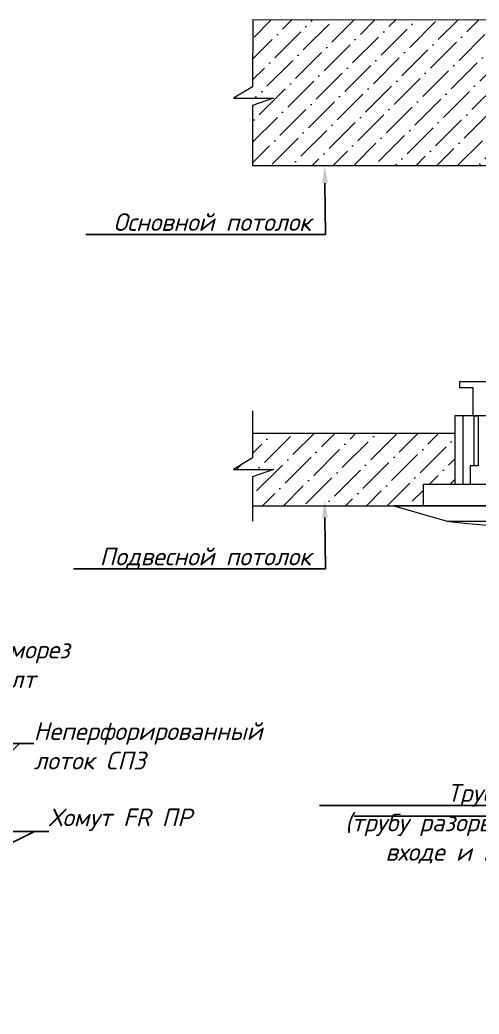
# Model space of a CAD drawing. Extents: x -152830 to 1281226, y -304852 to -2349.
# Drawn here: x 1095180 to 1101666, y -88217 to -74164 of the extents above; entities that cross this region are included whole.
import ezdxf
from ezdxf import colors
from ezdxf.entities.mleader import LeaderData, LeaderLine
from ezdxf.math import Vec2, Vec3

# ---------------------------------------------------------------- set-up
doc = ezdxf.new("R2010")
doc.units = 0
doc.header["$LTSCALE"] = 100
doc.linetypes.add('sx__Штриховая_2мм', pattern=[3, 2, -1])
doc.layers.add('1 Электрическая схема', color=4, linetype='Continuous', lineweight=9)
doc.layers.add('ЭОМ-план-РС-щиты-стояки', color=7, linetype='Continuous', lineweight=30)
doc.styles.add('OlympDesign', font='isocpeui.ttf', dxfattribs={"height": 250})

# ---------------------------------------------------------------- blocks, each defined once
blk = doc.blocks.new('_Dot')
at = {"color": 0, "linetype": 'ByBlock', "lineweight": -2}
blk.add_line((-0.5, 0), (-1, 0), dxfattribs=at)
at = {"color": 0, "linetype": 'ByBlock', "const_width": 0.5}
blk.add_lwpolyline([(-0.25, 0, 1), (0.25, 0, 1)], format="xyb", close=True, dxfattribs=at)

msp = doc.modelspace()

# ---------------------------------------------------------------- hatches: boundary and pattern name
at = {"layer": '1 Электрическая схема', "linetype": 'sx__Штриховая_2мм', "true_color": 0x636466}
h = msp.add_hatch(dxfattribs=at)
h.set_pattern_fill('ANSI36', color=251, scale=65.297298)
h.set_pattern_definition([(45, (879874.28, -81039.5), (109.94746, 403.1407), [518.2973, -103.65946, 0, -103.65946])])
h.paths.add_polyline_path([(1111514.547557, -76222.032588), (1111514.547557, -75403.060383), (1111808.967934, -75298.551378), (1111245.892745, -75298.551378), (1111514.547557, -75135.215004), (1111514.547557, -74174.802047), (1098467.01987, -74163.515171), (1098467.01987, -75107.788695), (1098198.365058, -75271.125069), (1098761.440247, -75271.125069), (1098467.01987, -75375.634074), (1098467.01987, -76222.032588)])
at = {"layer": '1 Электрическая схема', "true_color": 0x636466}
h = msp.add_hatch(dxfattribs=at)
h.set_pattern_fill('ANSI36', color=251, scale=65.297298)
h.set_pattern_definition([(45, (879874.28, -88958.33), (109.94746, 403.1407), [518.2973, -103.65946, 0, -103.65946])])
h.paths.add_polyline_path([(1098467.01987, -80010.013962), (1098467.01987, -80354.909542), (1098198.365058, -80518.245916), (1098761.440247, -80518.245916), (1098467.01987, -80622.754921), (1098467.01987, -81030.499114), (1100881.800348, -81030.499114), (1100881.800348, -80727.371497), (1101324.421433, -80727.371497), (1101324.421433, -80010.013962)])

# ---------------------------------------------------------------- linework, layer by layer
at = {"layer": '1 Электрическая схема', "color": 18, "true_color": 0x000000}
for points in [[(1098468.029406, -74163.51625), (1098467.01987, -75107.788695), (1098198.365058, -75271.125069), (1098761.440247, -75271.125069), (1098467.01987, -75375.634074), (1098467.01987, -76222.032588)], [(1111514.547557, -74174.802047), (1098467.01987, -74163.515171)], [(1098467.01987, -76222.032588), (1111514.547557, -76222.032588)], [(1098467.01987, -79687.692135), (1098467.01987, -80354.909542), (1098198.365058, -80518.245916), (1098761.440247, -80518.245916), (1098467.01987, -80622.754921), (1098467.01987, -81249.808133)], [(1101981.983072, -80534.209546), (1101981.983072, -79760.02336), (1101324.421433, -79760.02336), (1101324.421433, -80727.371497)], [(1101324.421433, -80010.013962), (1098467.01987, -80010.013962)], [(1101596.11725, -80467.536308), (1101538.621751, -80467.536308), (1101538.621751, -80727.371497)], [(1098467.01987, -81030.499114), (1109024.226139, -81030.499114)]]:
    msp.add_lwpolyline(points, dxfattribs=at)
for points in [[(1102037.77593, -79274.608071), (1102037.77593, -79760.02336), (1101581.186318, -79760.02336), (1101581.186318, -79366.217098), (1101395.696967, -79366.217098), (1101395.696967, -79274.608071)], [(1101324.421433, -79760.02336), (1101324.421433, -80727.371497), (1101441.355879, -80727.371497), (1101441.355879, -79760.02336)], [(1101653.202252, -79760.02336), (1101653.202252, -80467.536308), (1101596.11725, -80467.536308), (1101596.11725, -79760.02336)], [(1106310.397885, -80727.371497), (1106310.39613, -81030.499114), (1100881.800348, -81033.702316), (1100881.800348, -80727.371497)], [(1100463.772665, -81033.702316), (1101213.942474, -81248.169585), (1106057.492266, -81248.169585), (1106760.221724, -81030.252667)]]:
    msp.add_lwpolyline(points, close=True, dxfattribs=at)
msp.add_lwpolyline([(1101213.942474, -81248.169585, 0.0595982225), (1106057.492266, -81248.169585)], format="xyb", dxfattribs=at)

# ---------------------------------------------------------------- leaders
ml = msp.add_multileader_mtext('Standard')
ml.set_content('Саморез\\PБолт', color=256, style='OlympDesign')
ml.set_leader_properties(color=256, linetype='ByLayer', lineweight=-1)
ml.set_arrow_properties(name='DOT')
ml.build(insert=Vec2(0, 0))
ml.multileader.update_dxf_attribs({"text_left_attachment_type": 6, "text_right_attachment_type": 6, "dogleg_length": 2, "arrow_head_size": 50})
ctx = ml.context
ctx.base_point, ctx.char_height, ctx.arrow_head_size, ctx.landing_gap_size, ctx.plane_origin = Vec3(1094672.227764, -83240.032215), 250, 50, 0, Vec3(1093148.544449, -80864.121507)
ctx.left_attachment, ctx.right_attachment = 6, 6
notes = []
notes.append((ctx, [(0, (1, 1, 0), (1094472.227764, -83240.032215), (1, 0), 200, [(0, [(1092714.543406, -85101.497226)], 0, [])])]))
ctx.mtext.insert, ctx.mtext.width, ctx.mtext.flow_direction = Vec3(1094672.227764, -82940.032215), 2488.58507939, 5
ml = msp.add_multileader_mtext('Standard')
ml.set_content('Неперфорированный\\Pлоток СПЗ', color=256, style='OlympDesign')
ml.set_leader_properties(color=256, linetype='ByLayer', lineweight=-1)
ml.set_arrow_properties(name='DOT')
ml.build(insert=Vec2(0, 0))
ml.multileader.update_dxf_attribs({"text_left_attachment_type": 6, "text_right_attachment_type": 6, "dogleg_length": 2, "arrow_head_size": 50})
ctx = ml.context
ctx.base_point, ctx.char_height, ctx.arrow_head_size, ctx.landing_gap_size, ctx.plane_origin = Vec3(1095375.544378, -84392.006994), 250, 50, 0, Vec3(1093851.861063, -82566.198954)
ctx.left_attachment, ctx.right_attachment = 6, 6
notes.append((ctx, [(0, (1, 1, 0), (1095175.544378, -84392.006994), (1, 0), 200, [(0, [(1094611.85155, -84942.109662)], 0, [])])]))
ctx.mtext.insert, ctx.mtext.width, ctx.mtext.flow_direction = Vec3(1095375.544378, -84092.006994), 3701.56875954, 5
ml = msp.add_multileader_mtext('Standard')
ml.set_content('Труба ПЛЛ\\P(трубу разорвать на \\Pвходе и выходе)', color=256, style='OlympDesign')
ml.set_leader_properties(color=256, linetype='ByLayer', lineweight=-1)
ml.build(insert=Vec2(0, 0))
ml.multileader.update_dxf_attribs({"text_left_attachment_type": 6, "text_right_attachment_type": 6, "dogleg_length": 2, "arrow_head_size": 200})
ctx = ml.context
ctx.base_point, ctx.char_height, ctx.arrow_head_size, ctx.landing_gap_size, ctx.plane_origin = Vec3(1099416.160243, -85266.208386), 250, 200, 0, Vec3(1103883.39099, -83968.211045)
ctx.left_attachment, ctx.right_attachment, ctx.text_align_type = 6, 6, 2
notes.append((ctx, [(0, (1, 1, 0), (1102890.698121, -85266.208386), (-1, 0), 2, [(0, [(1104040.729329, -86567.126655)], 0, [])])]))
ctx.mtext.insert, ctx.mtext.alignment, ctx.mtext.flow_direction = Vec3(1102888.698121, -84966.208386), 3, 5
ml = msp.add_multileader_mtext('Standard')
ml.set_content('Загерметизировать\\P(терморасширающийся герметик "ОГНЕЗА")', color=256, style='OlympDesign')
ml.set_leader_properties(color=256, linetype='ByLayer', lineweight=-1)
ml.build(insert=Vec2(0, 0))
ml.multileader.update_dxf_attribs({"text_left_attachment_type": 6, "text_right_attachment_type": 6, "dogleg_length": 2, "arrow_head_size": 200})
ctx = ml.context
ctx.base_point, ctx.char_height, ctx.arrow_head_size, ctx.landing_gap_size, ctx.plane_origin = Vec3(1107436.825933, -85418.577301), 250, 200, 0, Vec3(1106442.133064, -86716.574643)
ctx.left_attachment, ctx.right_attachment = 6, 6
notes.append((ctx, [(0, (1, 1, 0), (1107434.825933, -85418.577301), (1, 0), 2, [(0, [(1106442.133064, -86716.574643)], 0, [])])]))
ctx.mtext.insert, ctx.mtext.flow_direction = Vec3(1107436.825933, -85093.577301), 5
ml = msp.add_multileader_mtext('Standard')
ml.set_content('Хомут FR ПР', color=256, style='OlympDesign')
ml.set_leader_properties(color=256, linetype='ByLayer', lineweight=-1)
ml.set_arrow_properties(name='DOT')
ml.build(insert=Vec2(0, 0))
ml.multileader.update_dxf_attribs({"text_left_attachment_type": 6, "text_right_attachment_type": 6, "dogleg_length": 2, "arrow_head_size": 50})
ctx = ml.context
ctx.base_point, ctx.char_height, ctx.arrow_head_size, ctx.landing_gap_size, ctx.plane_origin = Vec3(1095586.804895, -85636.189201), 250, 50, 0, Vec3(1093876.264897, -83067.14914)
ctx.left_attachment, ctx.right_attachment = 6, 6
notes.append((ctx, [(0, (1, 1, 0), (1095386.804895, -85636.189201), (1, 0), 200, [(0, [(1094075.390155, -86283.876918)], 0, [])])]))
ctx.mtext.insert, ctx.mtext.width, ctx.mtext.flow_direction = Vec3(1095586.804895, -85311.189201), 3701.56875954, 5
at = {"layer": 'ЭОМ-план-РС-щиты-стояки', "lineweight": 20}
ml = msp.add_multileader_mtext('Standard', dxfattribs=at)
ml.set_content('Основной потолок', color=256, style='OlympDesign')
ml.set_leader_properties()
ml.build(insert=Vec2(0, 0))
ml.multileader.update_dxf_attribs({"has_dogleg": 0, "text_left_attachment_type": 6, "text_right_attachment_type": 6, "dogleg_length": 0.36, "arrow_head_size": 250})
ctx = ml.context
ctx.base_point, ctx.char_height, ctx.arrow_head_size, ctx.landing_gap_size, ctx.plane_origin = Vec3(1096196.435707, -77196.436884), 250, 250, 200, Vec3(1098855.095275, -78714.072564)
ctx.left_attachment, ctx.right_attachment, ctx.text_align_type = 6, 6, 2
notes.append((ctx, [(0, (1, 1, 0), (1099494.901768, -77196.436884), (-1, 0), 0.36, [(0, [(1099485.728291, -76222.032588)], 0, [])])]))
ctx.mtext.insert, ctx.mtext.alignment, ctx.mtext.flow_direction = Vec3(1099294.541768, -76896.436884), 3, 5
ml = msp.add_multileader_mtext('Standard', dxfattribs=at)
ml.set_content('Подвесной потолок', color=256, style='OlympDesign')
ml.set_leader_properties()
ml.build(insert=Vec2(0, 0))
ml.multileader.update_dxf_attribs({"has_dogleg": 0, "text_left_attachment_type": 6, "text_right_attachment_type": 6, "dogleg_length": 0.36, "arrow_head_size": 250})
ctx = ml.context
ctx.base_point, ctx.char_height, ctx.arrow_head_size, ctx.landing_gap_size, ctx.plane_origin = Vec3(1096000.223586, -81923.392592), 250, 250, 200, Vec3(1098855.095275, -83441.028273)
ctx.left_attachment, ctx.right_attachment, ctx.text_align_type = 6, 6, 2
notes.append((ctx, [(0, (1, 1, 0), (1099494.901768, -81923.392592), (-1, 0), 0.36, [(0, [(1099485.728291, -80948.988296)], 0, [])])]))
ctx.mtext.insert, ctx.mtext.alignment, ctx.mtext.flow_direction = Vec3(1099294.541768, -81623.392592), 3, 5
for ctx, leaders in notes:
    for number, flags, end, landing, length, lines in leaders:
        leader = LeaderData()
        leader.index, (leader.has_last_leader_line, leader.has_dogleg_vector, leader.attachment_direction) = number, flags
        leader.last_leader_point, leader.dogleg_vector, leader.dogleg_length = Vec3(end), Vec3(landing), length
        for number, points, colour, breaks in lines:
            line = LeaderLine()
            line.index, line.vertices, line.color, line.breaks = number, Vec3.list(points), colors.encode_raw_color(colour), breaks
            leader.lines.append(line)
        ctx.leaders.append(leader)

doc.saveas('drawing.dxf')
